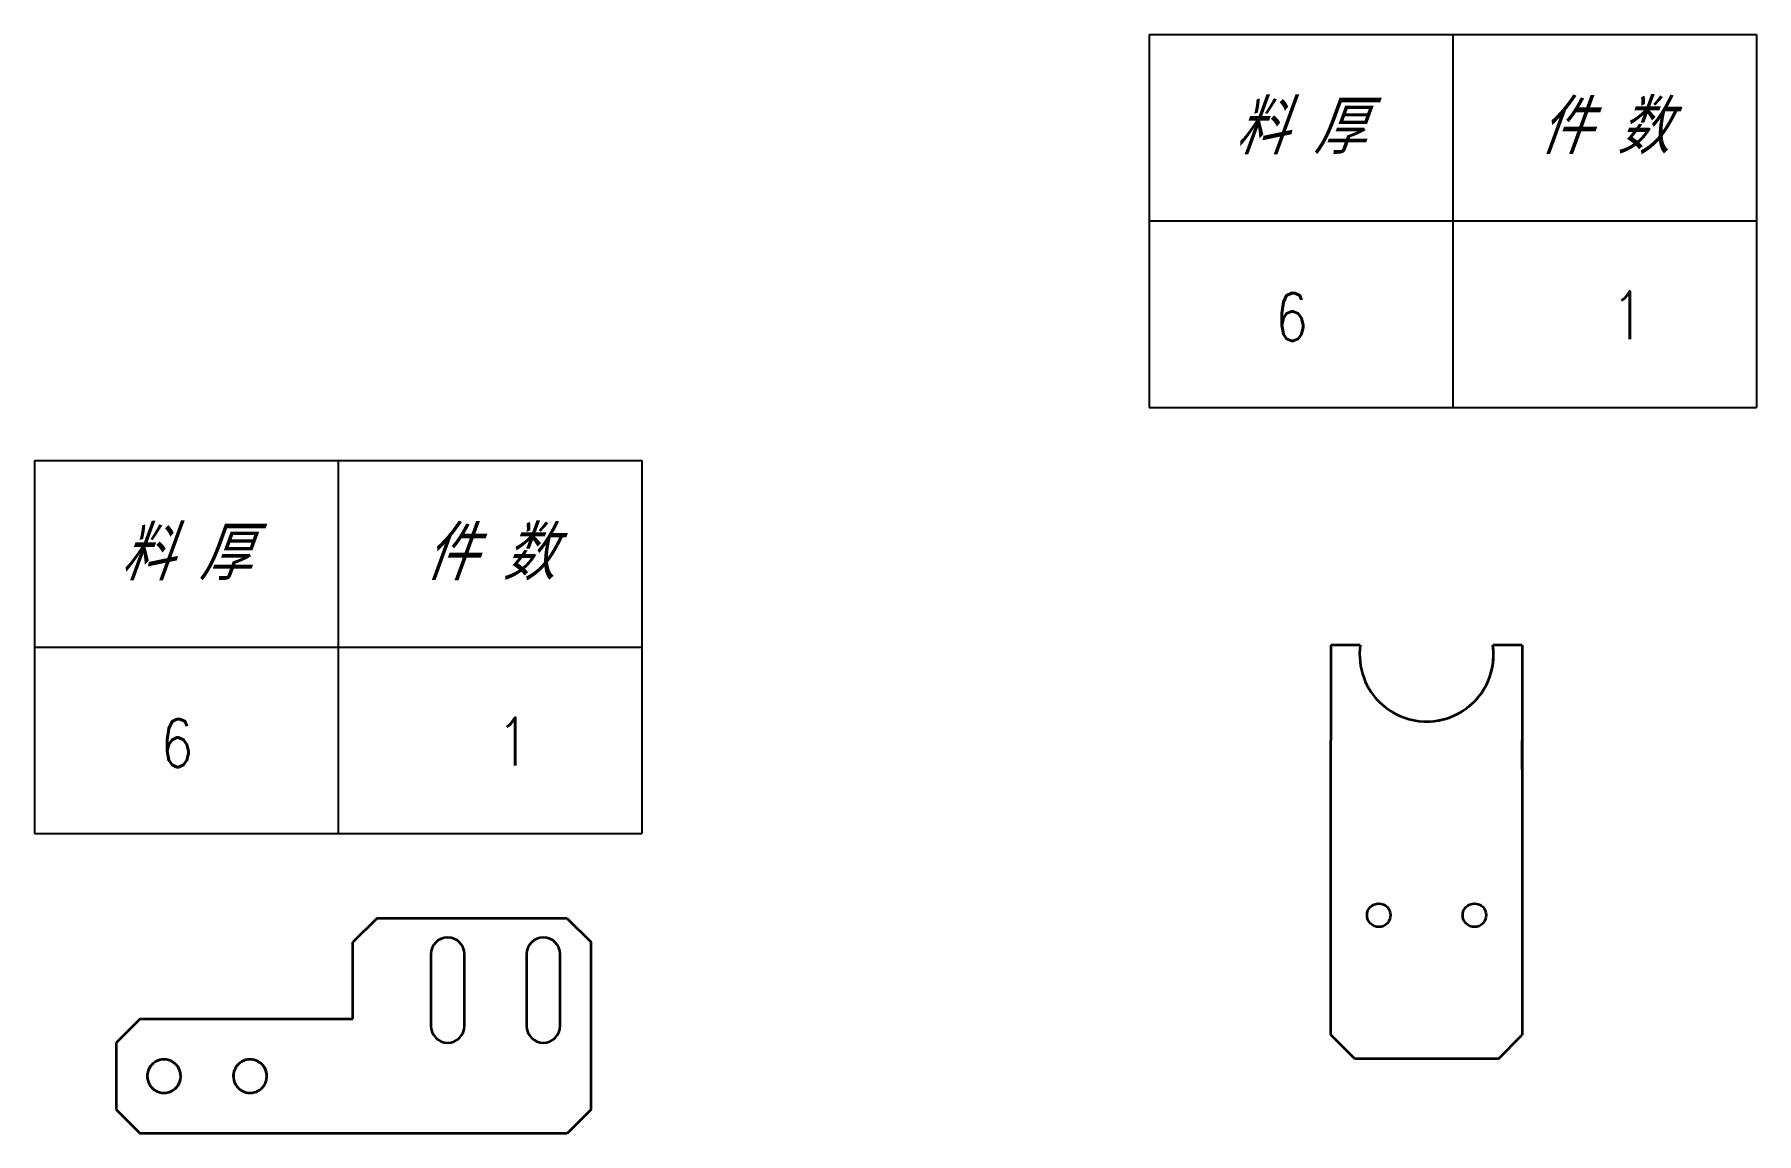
# Model space of a CAD drawing. Header units: millimetres. Extents: x 50851 to 121906, y -34238 to -12059.
# Drawn here: x 119075.3 to 119435.3, y -27001.5 to -26771.7 of the extents above; entities that cross this region are included whole.
import ezdxf
from ezdxf.enums import TextEntityAlignment as Align

# ---------------------------------------------------------------- set-up
doc = ezdxf.new("R2010")
doc.units = ezdxf.units.MM
doc.layers.add('DRAWING', color=7, linetype='Continuous', lineweight=35)
doc.layers.add('标注线', color=3, linetype='Continuous', lineweight=25)
doc.styles.add('DIM', font='romans.shx', dxfattribs={"width": 0.8, "bigfont": 'bigfont.shx'})
doc.styles.get("Standard").update_dxf_attribs({"font": 'txt.shx', "width": 0.8, "oblique": 20, "bigfont": 'bigfont.shx'})

# ---------------------------------------------------------------- blocks, each defined once
blk = doc.blocks.new('*T53')
at = {"color": 0, "linetype": 'ByBlock', "lineweight": -2, "transparency": 16777216}
for p, q in [((0, 0), (127, 0)), ((0, 0), (0, -78)), ((63.5, 0), (63.5, -78)), ((127, 0), (127, -78)), ((0, -39), (127, -39)), ((0, -78), (127, -78))]:
    blk.add_line(p, q, dxfattribs=at)
at = {"color": 0, "transparency": 16777216, "char_height": 10, "width": 60.5, "attachment_point": 5}
for s, insert in [('{\\fSimSun|b0|i0|c134|p2;料 厚}', (31.75, -19.5)), ('{\\fSimSun|b0|i0|c134|p2;件 数}', (95.25, -19.5))]:
    blk.add_mtext(s, dxfattribs=dict(at, insert=insert))
blk = doc.blocks.new('拆图参数')
blk.add_blockref('*T53', (-63.5, 78))
at = {"style": 'DIM', "width": 0.8}
blk.add_attdef('6', text='', height=10, dxfattribs=at).set_placement((-37.13, 18.91), align=Align.MIDDLE_LEFT)
blk.add_attdef('1', text='', height=10, dxfattribs=at).set_placement((36.65, 19.27), align=Align.MIDDLE_CENTER)

msp = doc.modelspace()

# ---------------------------------------------------------------- linework, layer by layer
at = {"layer": 'DRAWING', "ltscale": 0.153589}
for p, q in [((119352.427, -26899.352), (119346.283, -26899.352)), ((119346.283, -26899.352), (119346.283, -26919.352)), ((119386.283, -26899.352), (119380.14, -26899.352)), ((119386.283, -26899.352), (119386.283, -26980.852)), ((119346.284, -26980.852), (119346.284, -26919.352)), ((119386.284, -26925.352), (119386.284, -26919.352)), ((119386.285, -26925.352), (119386.284, -26925.352)), ((119351.284, -26985.852), (119346.284, -26980.852)), ((119381.283, -26985.852), (119386.283, -26980.852)), ((119381.283, -26985.852), (119351.284, -26985.852))]:
    msp.add_line(p, q, dxfattribs=at)
at = {"layer": 'DRAWING'}
for p, q in [((119146.838, -26956.501), (119141.838, -26961.501)), ((119146.853, -26956.501), (119141.853, -26961.501)), ((119186.651, -26956.5), (119146.838, -26956.501)), ((119186.651, -26956.5), (119191.651, -26961.5)), ((119141.853, -26961.501), (119141.838, -26961.501)), ((119141.839, -26977.501), (119141.838, -26961.501)), ((119191.652, -26996.5), (119191.651, -26961.5)), ((119158.151, -26964.001), (119158.151, -26979.001)), ((119165.151, -26979), (119165.151, -26964)), ((119178.151, -26964), (119178.151, -26979)), ((119185.151, -26979), (119185.151, -26964)), ((119097.351, -26977.502), (119092.352, -26982.502)), ((119097.351, -26977.502), (119141.839, -26977.501)), ((119092.352, -26982.502), (119092.352, -26996.502)), ((119102.377, -26986.003), (119102.392, -26986.003)), ((119120.377, -26986.002), (119120.392, -26986.003)), ((119102.297, -26993.002), (119102.311, -26993.002)), ((119120.297, -26993.002), (119120.311, -26993.002)), ((119092.352, -26996.502), (119097.352, -27001.502)), ((119191.652, -26996.5), (119186.652, -27001.5)), ((119186.652, -27001.5), (119097.352, -27001.502))]:
    msp.add_line(p, q, dxfattribs=at)
at = {"layer": 'DRAWING', "ltscale": 0.153589}
for centre in [(119356.283, -26955.852), (119376.283, -26955.852)]:
    msp.add_circle(centre, 2.459, dxfattribs=at)
for centre, start, end in [((119366.283, -26901.352), 171.7868, 228.36726), ((119366.283, -26901.352), 228.36726, 8.21322), ((119366.284, -26901.352), 269.9995, 8.21321)]:
    msp.add_arc(centre, 14, start, end, dxfattribs=at)
at = {"layer": 'DRAWING'}
for centre, start, end in [((119161.651, -26964.001), 0.00159, 180.00159), ((119181.651, -26964), 0.00159, 180.00159), ((119161.651, -26979.001), 180.00159, 0.00159), ((119181.651, -26979), 180.00159, 0.00159)]:
    msp.add_arc(centre, 3.5, start, end, dxfattribs=at)
for centre, major_axis, start_param, end_param in [((119102.352, -26989.502), (-0.04, -3.5), 3.1415346, 5.3808743), ((119102.337, -26989.502), (0.04, 3.5), 6.2808483, 9.4247199), ((119102.337, -26989.502), (0.04, 3.5), 3.1415346, 5.3808743), ((119102.352, -26989.502), (-0.04, -3.5), 6.2831273, 9.4247199), ((119102.337, -26989.502), (0.04, 3.5), 5.3808743, 6.2808483), ((119120.337, -26989.502), (0.04, 3.5), 6.2808483, 8.5224669), ((119120.351, -26989.502), (-0.04, -3.5), 3.1415346, 6.2831273), ((119120.337, -26989.502), (0.04, 3.5), 3.1415346, 6.2808483), ((119120.351, -26989.502), (-0.04, -3.5), 6.2831273, 8.5224669), ((119120.351, -26989.502), (-0.04, -3.5), 2.2392816, 3.1415346), ((119102.352, -26989.502), (-0.04, -3.5), 5.3808743, 6.2831273), ((119120.337, -26989.502), (0.04, 3.5), 2.2392816, 3.1415346)]:
    msp.add_ellipse(centre, major_axis=major_axis, ratio=0.999997, start_param=start_param, end_param=end_param, dxfattribs=at)

# ---------------------------------------------------------------- block references
at = {"layer": '标注线'}
for p in [(119371.753, -26849.688), (119138.768, -26938.791)]:
    msp.add_blockref('拆图参数', p, dxfattribs=at).add_auto_attribs({'1': '1', '6': '6'})

doc.saveas('drawing.dxf')
